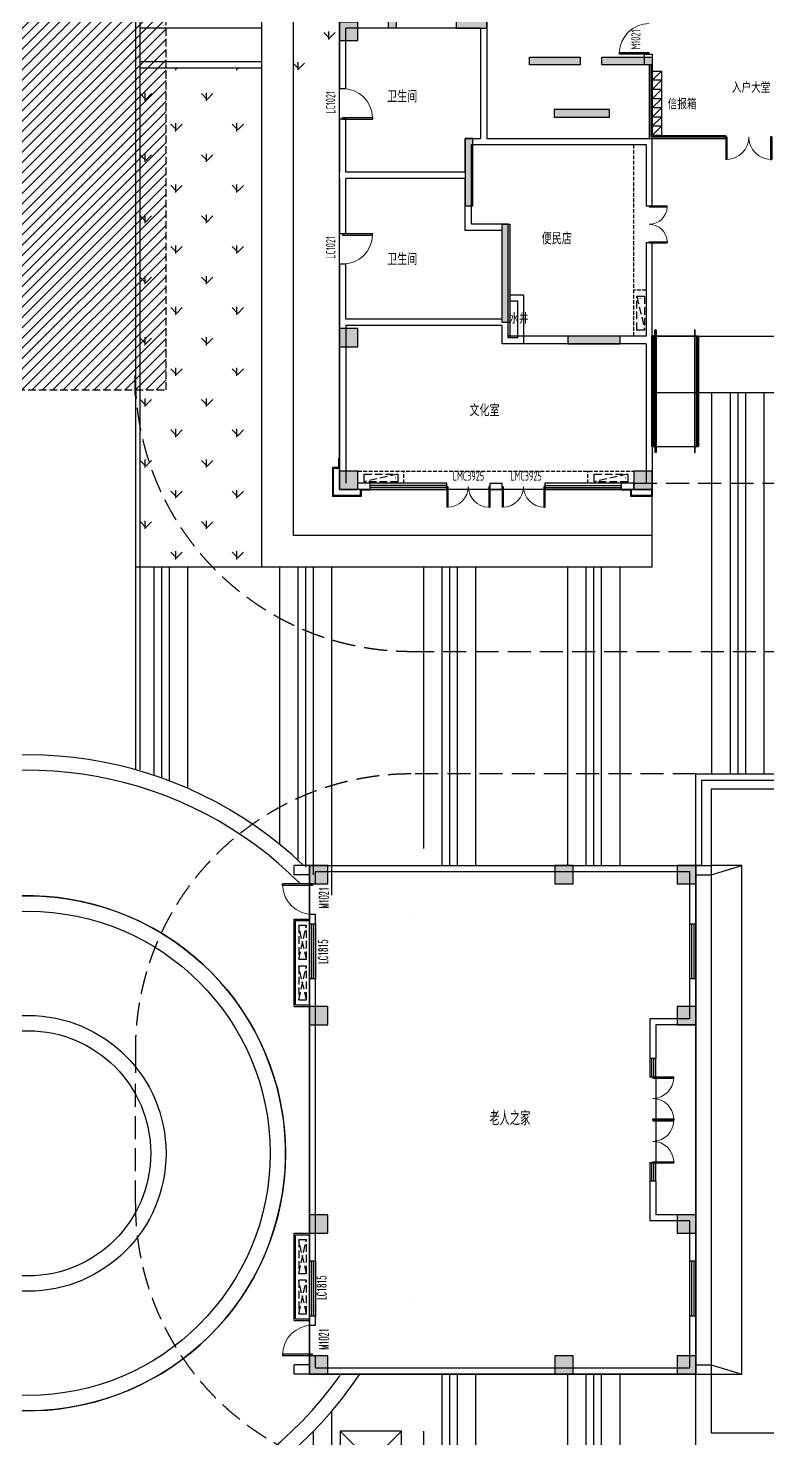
# Model space of a CAD drawing. Header units: millimetres. Extents: x 36720183 to 38160956, y 58934012 to 60388477.
# Drawn here: x 37605093 to 37629217, y 59393007 to 59439043 of the extents above; entities that cross this region are included whole.
import ezdxf

# ---------------------------------------------------------------- set-up
doc = ezdxf.new("R2010")
doc.units = ezdxf.units.MM
doc.header["$LTSCALE"] = 1000
doc.header["$MEASUREMENT"] = 0
doc.linetypes.add('DASH', pattern=[0.35, 0.25, -0.1])
doc.linetypes.add('X-A7-L1-PLAN$0$DOTE', pattern=[2.42, 2, -0.2, 0.02, -0.2])
for name, color, linetype in [('@ 绿化', 8, 'Continuous'), ('@YL', 2, 'Continuous'), ('@围墙', 5, 'Continuous'), ('@填充', 8, 'Continuous'), ('@扑救面填充', 8, 'Continuous'), ('@铺装', 2, 'Continuous'), ('C_Wall', 6, 'Continuous'), ('COLUMN', 9, 'Continuous'), ('CURTWALL', 4, 'Continuous'), ('DIM_LEAD', 3, 'Continuous'), ('DL_道路红线_支路网_', 1, 'Continuous'), ('GD-P', 8, 'Continuous'), ('PUB_HATCH', 8, 'Continuous'), ('PUB_TEXT', 7, 'Continuous'), ('STAIR', 2, 'Continuous'), ('TEXT', 1, 'Continuous'), ('WALL', 4, 'Continuous'), ('WINDOW', 2, 'Continuous'), ('WINDOW_TEXT', 3, 'Continuous'), ('X-A7-L1-PLAN$0$240_STAIR_R', 1, 'Continuous'), ('X-A7-L1-PLAN$0$dote', 1, 'X-A7-L1-PLAN$0$DOTE'), ('扑救面', 2, 'Continuous'), ('沉板', 2, 'Continuous'), ('空调', 115, 'Continuous'), ('空调机位', 7, 'Continuous'), ('道路（新）', 4, 'Continuous'), ('铺地', 5, 'Continuous'), ('首层轮廓', 6, 'Continuous')]:
    doc.layers.add(name, color=color, linetype=linetype)
doc.layers.add('X-A7-L1-PLAN$0$230_Floors', color=1, linetype='Continuous', lineweight=50)
doc.styles.add('_TCH_WINDOW', font='SIMPLEX.shx', dxfattribs={"width": 0.7, "height": 3.5, "bigfont": 'GBCBIG.shx'})
doc.styles.get("Standard").update_dxf_attribs({"font": 'gbenor.shx', "bigfont": 'gbcbig.shx'})
pattern_1 = [(90, (0, 0), (-997.795475, 997.795475), [264.58066, -1731.01015]), (45, (0, 0), (-997.796155, 997.796155), [264.58066, -1146.51615]), (135, (0, 0), (-997.796155, -997.796155), [264.58066, -1146.51615])]

# ---------------------------------------------------------------- blocks, each defined once
blk = doc.blocks.new('ba')
at = {"color": 8}
blk.add_lwpolyline([(-1948, -52), (52, -52), (52, 1948), (-1948, 1948)], close=True, dxfattribs=at)
for points in [[(52, -52), (-1948, 1948)], [(-1948, -52), (52, 1948)]]:
    blk.add_lwpolyline(points, dxfattribs=at)
blk = doc.blocks.new('$DorLib2D$00000001')
for p, q in [((0.45, 0.975), (0.5, 0.975)), ((0.45, 0), (0.45, 0.975)), ((0.5, 0), (0.5, 0.975)), ((0.5, 0), (0.45, 0))]:
    blk.add_line(p, q)
at = {"lineweight": 13}
blk.add_arc((0.475, 0), 0.975, 91.4693, 180, dxfattribs=at)
blk = doc.blocks.new('$DorLib2D$00000002')
for p, q in [((-0.5, 0), (-0.5, 0.4875)), ((-0.475, 0.4875), (-0.5, 0.4875)), ((-0.475, 0), (-0.475, 0.4875)), ((0.475, 0), (0.475, 0.4875)), ((0.475, 0.4875), (0.5, 0.4875)), ((0.5, 0), (0.5, 0.4875)), ((-0.5, 0), (-0.475, 0)), ((0.5, 0), (0.475, 0))]:
    blk.add_line(p, q)
at = {"lineweight": 13}
for centre, start, end in [((-0.4875, 0), 0, 88.53072), ((0.4875, 0), 91.46928, 180)]:
    blk.add_arc(centre, 0.4875, start, end, dxfattribs=at)
blk = doc.blocks.new('_FZH')
blk.add_lwpolyline([(-0.5, -0.5), (0.5, -0.5), (0.5, 0.5), (-0.5, 0.5)], close=True)
at = {"layer": 'PUB_HATCH'}
blk.add_solid([(-0.5, -0.5), (0.5, -0.5), (-0.5, 0.5), (0.5, 0.5)], dxfattribs=at)
blk = doc.blocks.new('D11sc-0114')
at = {"layer": 'C_Wall'}
h = blk.add_hatch(color=252, dxfattribs=at)
h.dxf.hatch_style = 1
h.paths.add_polyline_path([(5576452, -2241428), (5576452, -2241228), (5576202, -2241228), (5576202, -2242878), (5576452, -2242878)])
h.paths.add_polyline_path([(5576452, -2244178), (5576202, -2244178), (5576202, -2245828), (5576452, -2245828), (5576452, -2245628)])
h.paths.add_polyline_path([(5578052, -2245628), (5577802, -2245628), (5577802, -2249128), (5578052, -2249128)])
h.paths.add_polyline_path([(5580552, -2252928), (5580552, -2252728), (5580302, -2252728), (5580302, -2254928), (5580552, -2254928)])
h.paths.add_polyline_path([(5581752, -2255528), (5581502, -2255528), (5581502, -2258728), (5581752, -2258728)])
h.paths.add_polyline_path([(5585352, -2259178), (5583652, -2259178), (5583652, -2259428), (5583802, -2259428), (5583802, -2259428), (5585352, -2259428)])
h.paths.add_polyline_path([(5593152, -2259178), (5591451, -2259178), (5591451, -2259428), (5591601, -2259428), (5591601, -2259428), (5593152, -2259428)])
h.paths.add_polyline_path([(5595302, -2255528), (5595052, -2255528), (5595052, -2258728), (5595302, -2258728), (5595302, -2258628)])
h.paths.add_polyline_path([(5596502, -2252728), (5596252, -2252728), (5596252, -2252928), (5596252, -2254928), (5596502, -2254928)])
h.paths.add_polyline_path([(5593602, -2251778), (5591802, -2251778), (5591802, -2252028), (5593602, -2252028)])
h.paths.add_polyline_path([(5585002, -2251778), (5583202, -2251778), (5583202, -2252028), (5585002, -2252028)])
h.paths.add_polyline_path([(5586402, -2250078), (5586202, -2250078), (5584752, -2250078), (5584752, -2250328), (5586402, -2250328)])
h.paths.add_polyline_path([(5584052, -2250078), (5583852, -2250078), (5582402, -2250078), (5582402, -2250328), (5584052, -2250328)])
h.paths.add_polyline_path([(5581002, -2248228), (5580752, -2248228), (5580752, -2248878), (5580002, -2248878), (5580002, -2249128), (5581002, -2249128)])
h.paths.add_polyline_path([(5586654, -2248478), (5586402, -2248478), (5586402, -2247378), (5586152, -2247378), (5586152, -2248728), (5586654, -2248728)])
h.paths.add_polyline_path([(5586402, -2242128), (5588402, -2242128), (5588402, -2242878), (5588602, -2242878), (5588602, -2241928), (5586402, -2241928), (5586402, -2241228), (5586152, -2241228), (5586152, -2244928), (5586402, -2244928)])
h.paths.add_polyline_path([(5580502, -2241228), (5579102, -2241228), (5578902, -2241228), (5578902, -2241478), (5580502, -2241478)])
h.paths.add_polyline_path([(5590602, -2242128), (5591052, -2242128), (5591052, -2241928), (5590402, -2241928), (5590402, -2243578), (5590602, -2243578)])
h.paths.add_polyline_path([(5593252, -2247178), (5593002, -2247178), (5593002, -2248478), (5592747, -2248478), (5592747, -2248728), (5593252, -2248728)])
h.paths.add_polyline_path([(5594652, -2250078), (5594452, -2250078), (5593002, -2250078), (5593002, -2250328), (5594652, -2250328)])
h.paths.add_polyline_path([(5597702, -2250078), (5597502, -2250078), (5596052, -2250078), (5596052, -2250328), (5597702, -2250328)])
h.paths.add_polyline_path([(5597882, -2248128), (5597702, -2248128), (5597702, -2247528), (5597452, -2247528), (5597452, -2248728), (5597702, -2248728), (5597702, -2248378), (5597882, -2248378)])
h.paths.add_polyline_path([(5603002, -2245378), (5602752, -2245378), (5602752, -2248128), (5602752, -2248328), (5603002, -2248328)])
h.paths.add_polyline_path([(5604702, -2246528), (5604452, -2246528), (5604452, -2248128), (5604452, -2248328), (5604702, -2248328)])
h.paths.add_polyline_path([(5604702, -2240878), (5604452, -2240878), (5604452, -2241078), (5604452, -2242528), (5604702, -2242528)])
h.paths.add_polyline_path([(5600952, -2240878), (5600702, -2240878), (5600702, -2242578), (5600952, -2242578)])
h.paths.add_polyline_path([(5597702, -2240378), (5597452, -2240378), (5597452, -2240828), (5596402, -2240828), (5596402, -2241078), (5597702, -2241078)])
h.paths.add_polyline_path([(5593002, -2241428), (5593252, -2241428), (5593252, -2241078), (5593702, -2241078), (5593702, -2240828), (5593002, -2240828)])
h.paths.add_polyline_path([(5593252, -2241928), (5592552, -2241928), (5592552, -2242128), (5593002, -2242128), (5593002, -2243378), (5593252, -2243378)])
for points in [[(5596402, -2241078), (5596402, -2240828), (5597452, -2240828), (5597452, -2240378), (5597702, -2240378), (5597702, -2241078)], [(5593702, -2240828), (5593002, -2240828), (5593002, -2241928), (5592552, -2241928), (5592552, -2242128), (5593002, -2242128), (5593002, -2243378), (5593252, -2243378), (5593252, -2241078), (5593702, -2241078)], [(5600952, -2240878), (5600702, -2240878), (5600702, -2242578), (5600952, -2242578)], [(5604452, -2241078), (5604452, -2240878), (5604702, -2240878), (5604702, -2242528), (5604452, -2242528), (5604452, -2241078)], [(5576452, -2241228), (5576452, -2241428), (5576452, -2241428), (5576452, -2242878), (5576202, -2242878), (5576202, -2241228)], [(5580502, -2241478), (5580502, -2241228), (5579102, -2241228), (5579102, -2241228), (5578902, -2241228), (5578902, -2241478)], [(5591052, -2242128), (5591052, -2241928), (5590402, -2241928), (5590402, -2243578), (5590602, -2243578), (5590602, -2242128)], [(5576452, -2245828), (5576202, -2245828), (5576202, -2244178), (5576452, -2244178), (5576452, -2245628), (5576452, -2245628)], [(5577802, -2245628), (5578052, -2245628), (5578052, -2249128), (5577802, -2249128)], [(5602752, -2248328), (5602752, -2248128), (5602752, -2248128), (5602752, -2245378), (5603002, -2245378), (5603002, -2248328)], [(5604452, -2248328), (5604452, -2248128), (5604452, -2248128), (5604452, -2246528), (5604702, -2246528), (5604702, -2248328)], [(5586402, -2247378), (5586152, -2247378), (5586152, -2248728), (5586654, -2248728), (5586654, -2248478), (5586402, -2248478)], [(5593002, -2247178), (5593002, -2248478), (5592747, -2248478), (5592747, -2248728), (5593252, -2248728), (5593252, -2247178)], [(5597702, -2248728), (5597452, -2248728), (5597452, -2247528), (5597702, -2247528), (5597702, -2248128), (5597882, -2248128), (5597882, -2248378), (5597702, -2248378)], [(5580752, -2248228), (5580752, -2248878), (5580002, -2248878), (5580002, -2249128), (5581002, -2249128), (5581002, -2248228)], [(5583852, -2250078), (5584052, -2250078), (5584052, -2250328), (5582402, -2250328), (5582402, -2250078), (5583852, -2250078)], [(5586202, -2250078), (5586402, -2250078), (5586402, -2250328), (5584752, -2250328), (5584752, -2250078), (5586202, -2250078)], [(5594452, -2250078), (5594652, -2250078), (5594652, -2250328), (5593002, -2250328), (5593002, -2250078), (5594452, -2250078)], [(5597502, -2250078), (5597702, -2250078), (5597702, -2250328), (5596052, -2250328), (5596052, -2250078), (5597502, -2250078)], [(5585002, -2251778), (5583202, -2251778), (5583202, -2252028), (5585002, -2252028)], [(5591802, -2251778), (5593602, -2251778), (5593602, -2252028), (5591802, -2252028)], [(5580302, -2254928), (5580552, -2254928), (5580552, -2252928), (5580552, -2252928), (5580552, -2252728), (5580302, -2252728)], [(5596502, -2254928), (5596252, -2254928), (5596252, -2252928), (5596252, -2252928), (5596252, -2252728), (5596502, -2252728)], [(5581502, -2255528), (5581752, -2255528), (5581752, -2258728), (5581502, -2258728)], [(5595302, -2255528), (5595052, -2255528), (5595052, -2258728), (5595052, -2258728), (5595302, -2258728), (5595302, -2258628), (5595302, -2258628)], [(5585352, -2259428), (5585352, -2259178), (5583652, -2259178), (5583652, -2259428), (5583802, -2259428), (5583802, -2259428)], [(5593152, -2259428), (5593152, -2259178), (5591451, -2259178), (5591451, -2259428), (5591601, -2259428), (5591601, -2259428)]]:
    blk.add_lwpolyline(points, close=True, dxfattribs=at)
at = {"layer": 'C_Wall', "const_width": 0.02}
blk.add_lwpolyline([(5588402, -2242878), (5588602, -2242878), (5588602, -2241928), (5586402, -2241928), (5586402, -2241228), (5586152, -2241228), (5586152, -2244928), (5586402, -2244928), (5586402, -2242128), (5588402, -2242128)], close=True, dxfattribs=at)
blk = doc.blocks.new('ktjw')
at = {"layer": '空调机位', "linetype": 'DASH'}
blk.add_lwpolyline([(37896228, 59430172), (37896228, 59429922), (37895128, 59429922), (37895128, 59430172)], close=True, dxfattribs=at)
blk.add_lwpolyline([(37896228, 59430172), (37895128, 59429922)], dxfattribs=at)
at = {"layer": 'PUB_TEXT', "color": 0}
blk.add_text('1', height=105, dxfattribs=at).set_placement((37896134, 59429987))
blk = doc.blocks.new('D11D12scpm')
at = {"color": 6}
for p, q in [((667707, -184569), (667407, -184869)), ((667707, -184869), (667407, -185169)), ((667707, -184869), (667407, -184869)), ((667707, -185169), (667407, -185469)), ((667707, -185169), (667407, -185169)), ((667707, -185469), (667407, -185769)), ((667707, -185469), (667407, -185469)), ((667707, -185769), (667407, -186069)), ((667707, -185769), (667407, -185769)), ((667707, -186069), (667407, -186369)), ((667707, -186069), (667407, -186069)), ((667707, -186369), (667407, -186669)), ((667707, -186369), (667407, -186369))]:
    blk.add_line(p, q, dxfattribs=at)
blk.add_lwpolyline([(667407, -184569), (667707, -184569), (667707, -186669), (667407, -186669), (667407, -184569)], dxfattribs=at)
at = {"layer": '@YL', "color": 6, "linetype": 'DASH', "ltscale": 3}
blk.add_line((666807, -198022), (673107, -198022), dxfattribs=at)
at = {"layer": '@铺装', "color": 6, "ltscale": 0.2}
for p, q in [((662107, -198222), (660707, -198222)), ((663907, -198222), (662507, -198222))]:
    blk.add_line(p, q, dxfattribs=at)
for points in [[(658208, -198222), (658208, -198247), (657908, -198247), (657908, -198447), (656982, -198447), (656982, -197497), (657182, -197497), (657182, -197197), (657207, -197197)], [(657883, -198222), (657883, -198422), (657007, -198422), (657007, -197522), (657207, -197522)], [(667407, -198222), (667407, -198447), (667407, -198447), (667407, -198447), (667057, -198447), (667057, -198447), (666707, -198447), (666707, -198247), (666407, -198247), (666407, -198222)], [(667259, -198222), (667382, -198222), (667382, -198422), (667382, -198422), (667382, -198422), (667082, -198422), (667082, -198422), (666732, -198422), (666732, -198222), (667259, -198222)]]:
    blk.add_lwpolyline(points, dxfattribs=at)
at = {"layer": 'CURTWALL', "color": 6}
for p, q in [((660707, -198022), (658207, -198022)), ((660707, -198088), (658207, -198088)), ((660707, -198155), (658207, -198155)), ((658207, -198222), (660707, -198222)), ((660707, -198222), (660707, -198022)), ((662107, -198022), (662107, -198222)), ((662507, -198222), (662507, -198022)), ((666407, -198022), (663907, -198022)), ((663907, -198022), (663907, -198222)), ((663907, -198088), (666407, -198088)), ((663907, -198155), (666407, -198155)), ((663907, -198222), (666407, -198222))]:
    blk.add_line(p, q, dxfattribs=at)
at = {"layer": 'WALL', "color": 6}
for p, q in [((657207, -182969), (657207, -185135)), ((657407, -185135), (657407, -183169)), ((661807, -183169), (657407, -183169)), ((661807, -183169), (661807, -186769)), ((662007, -182969), (662007, -186769)), ((667157, -184369), (667157, -184019)), ((667157, -184019), (667407, -184019)), ((667407, -184019), (667407, -184369)), ((667407, -184369), (667157, -184369)), ((657207, -185135), (657407, -185135)), ((657407, -186135), (657207, -186135)), ((657207, -186135), (657207, -187869)), ((657407, -187869), (657407, -186135)), ((661307, -186769), (661807, -186769)), ((661307, -186769), (661307, -186969)), ((661307, -187869), (661307, -186769)), ((662007, -186769), (667407, -186769)), ((667407, -188969), (667407, -186769)), ((661507, -186969), (661907, -186969)), ((661507, -189569), (661507, -186969)), ((661907, -186969), (667207, -186969)), ((667207, -186969), (667207, -188969)), ((657207, -187869), (657207, -187869)), ((657207, -188069), (657207, -187869)), ((657207, -188069), (657207, -189869)), ((657207, -188069), (657207, -188069)), ((661307, -187869), (657407, -187869)), ((661307, -188069), (657407, -188069)), ((657407, -189869), (657407, -188069)), ((661307, -189769), (661307, -188069)), ((661507, -187869), (661507, -187869)), ((661507, -188069), (661507, -188069)), ((667207, -188969), (667407, -188969)), ((662707, -189569), (661507, -189569)), ((662707, -192769), (662707, -189569)), ((657207, -189869), (657407, -189869)), ((662507, -189769), (661307, -189769)), ((662507, -192669), (662507, -189769)), ((667407, -190169), (667207, -190169)), ((667207, -190169), (667207, -193219)), ((667407, -193369), (667407, -190169)), ((657407, -190869), (657207, -190869)), ((657207, -190869), (657207, -192769)), ((657407, -192669), (657407, -190869)), ((657207, -192769), (657207, -198222)), ((662507, -192669), (657407, -192669)), ((657407, -192869), (657407, -198022)), ((662507, -192869), (657407, -192869)), ((662507, -193469), (662507, -192869)), ((662707, -193269), (662707, -192769)), ((662758, -192769), (662758, -193269)), ((667207, -193219), (662707, -193219)), ((667207, -193469), (662507, -193469)), ((667207, -193469), (667207, -198022)), ((667407, -193369), (667407, -198222)), ((658207, -198022), (657807, -198022)), ((657807, -198222), (657807, -198022)), ((658207, -198222), (657807, -198222)), ((658207, -198222), (658207, -198022)), ((662107, -198022), (662507, -198022)), ((662107, -198222), (662507, -198222)), ((666807, -198022), (666407, -198022)), ((666407, -198222), (666407, -198022)), ((666807, -198222), (666407, -198222)), ((666807, -198222), (666807, -198022))]:
    blk.add_line(p, q, dxfattribs=at)
for points in [[(662758, -191869), (663208, -191869), (663208, -193469), (662758, -193469)], [(662758, -192069), (663008, -192069), (663008, -193269), (662707, -193269)]]:
    blk.add_lwpolyline(points, dxfattribs=at)
at = {"layer": 'WINDOW', "color": 6}
for p, q in [((669807, -186769), (669807, -186669)), ((670559, -186769), (670555, -186769))]:
    blk.add_line(p, q, dxfattribs=at)
for points in [[(667307, -184369), (667307, -186769), (669807, -186769)], [(667357, -184369), (667357, -186719), (669807, -186719)], [(667407, -184369), (667407, -186669), (669807, -186669)], [(670555, -186769), (670559, -186769)]]:
    blk.add_lwpolyline(points, dxfattribs=at)
at = {"layer": 'X-A7-L1-PLAN$0$230_Floors', "color": 6}
for p, q in [((667507, -193219), (667407, -193219)), ((667407, -196819), (667407, -193219)), ((667437, -196819), (667437, -193219)), ((667532, -193019), (667507, -193019)), ((667507, -196819), (667507, -193019)), ((668807, -193019), (668782, -193019)), ((668877, -196819), (668877, -193219)), ((668907, -196819), (668907, -193219))]:
    blk.add_line(p, q, dxfattribs=at)
at = {"layer": 'X-A7-L1-PLAN$0$240_STAIR_R', "color": 6}
for points in [[(667407, -196819), (667507, -196819)], [(667532, -196819), (668783, -196819)], [(668808, -196819), (668907, -196819)]]:
    blk.add_lwpolyline(points, dxfattribs=at)
at = {"layer": 'X-A7-L1-PLAN$0$dote', "color": 6, "linetype": 'ByBlock'}
blk.add_line((668782, -193219), (667532, -193219), dxfattribs=at)
for points in [[(667532, -193019), (667532, -197019), (667507, -197019), (667507, -193019)], [(667707, -193219), (667807, -193219)], [(668782, -193019), (668783, -197019), (668808, -197019), (668807, -193019)], [(668907, -193219), (668807, -193219)]]:
    blk.add_lwpolyline(points, dxfattribs=at)
at = {"layer": '空调', "color": 6, "linetype": 'DASH', "ltscale": 0.5}
for p, q in [((666807, -193219), (666807, -186969)), ((667207, -191719), (666807, -191719)), ((657807, -197622), (666807, -197622)), ((659307, -198022), (659307, -197622)), ((665307, -198022), (665307, -197622))]:
    blk.add_line(p, q, dxfattribs=at)
at = {"layer": '首层轮廓', "color": 6}
for p, q in [((667407, -193219), (672457, -193219)), ((671907, -195069), (667407, -195069))]:
    blk.add_line(p, q, dxfattribs=at)
at = {"layer": 'COLUMN', "color": 6, "xscale": 599.9999999767169, "yscale": 599.9999999767169, "zscale": 599.9999999767169}
for p in [(657507, -183269), (657507, -193269), (657507, -197922), (667107, -197922)]:
    blk.add_blockref('_FZH', p, dxfattribs=at)
at = {"layer": 'WINDOW', "color": 6}
for name, p, xscale, yscale, zscale, rotation in [('$DorLib2D$00000001', (667307, -183519), -1000, 1000, 1000, 90), ('$DorLib2D$00000001', (657307, -185635), 1000, 1000, 1000, 270.0000000482643), ('$DorLib2D$00000002', (670557, -186719), -1500, 1500, -1500, 180), ('$DorLib2D$00000002', (667307, -189569), -1200, 1200, -1200, 270), ('$DorLib2D$00000001', (657307, -190369), -1000, 1000, -1000, 270.0000000482916), ('$DorLib2D$00000002', (661407, -198122), 1400, 1400, 1400, 180), ('$DorLib2D$00000002', (663207, -198122), -1400, 1400, 1400, 180)]:
    blk.add_blockref(name, p, dxfattribs=dict(at, xscale=xscale, yscale=yscale, zscale=zscale, rotation=rotation))
at = {"layer": '沉板', "color": 6}
blk.add_blockref('D11sc-0114', (-4918995, 2065959), dxfattribs=at)
at = {"layer": '空调', "color": 6, "rotation": 90}
blk.add_blockref('ktjw', (60097079, -38088147), dxfattribs=at)
at = {"layer": '空调', "color": 6}
for p in [(-37237121, -59627894), (-37229621, -59627894)]:
    blk.add_blockref('ktjw', p, dxfattribs=at)
at = {"layer": 'DIM_LEAD', "color": 6}
for s, p in [('卫生间', (658759, -185590)), ('便民店', (663799, -190227)), ('卫生间', (658759, -190900)), ('文化室', (661442, -195834))]:
    blk.add_text(s, height=385.8, dxfattribs=at).set_placement(p)
at = {"layer": 'TEXT', "color": 6}
for s, p in [('入户大堂', (670002, -185279)), ('信报箱', (667910, -185818)), ('水井', (662744, -192813))]:
    blk.add_text(s, height=350, dxfattribs=at).set_placement(p)
at = {"layer": 'WINDOW_TEXT', "color": 6, "width": 0.7}
for s, p in [('M1021', (667019, -183864)), ('LC1021', (657065, -185960)), ('LC1021', (657065, -190694))]:
    blk.add_text(s, height=300, rotation=90, dxfattribs=at).set_placement(p)
for p in [(660899, -197932), (662778, -197932)]:
    blk.add_text('LMC3925', height=300, dxfattribs=at).set_placement(p)
blk = doc.blocks.new('SHHR')
at = {"layer": '空调机位', "color": 6}
for p, q in [((37445417, 59341621), (37444917, 59341621)), ((37445367, 59341571), (37444917, 59341571)), ((37445367, 59338821), (37445367, 59341571)), ((37445417, 59338771), (37445417, 59341621)), ((37445367, 59338821), (37444917, 59338821)), ((37445417, 59338771), (37444917, 59338771))]:
    blk.add_line(p, q, dxfattribs=at)
at = {"layer": '空调机位', "linetype": 'DASH'}
for points in [[(37445266, 59340309), (37445016, 59340309), (37445016, 59341409), (37445266, 59341409)], [(37445266, 59338990), (37445016, 59338990), (37445016, 59340090), (37445266, 59340090)]]:
    blk.add_lwpolyline(points, close=True, dxfattribs=at)
for points in [[(37445266, 59340309), (37445016, 59341409)], [(37445016, 59340309), (37445266, 59341409)], [(37445266, 59338990), (37445016, 59340090)], [(37445016, 59338990), (37445266, 59340090)]]:
    blk.add_lwpolyline(points, dxfattribs=at)
blk = doc.blocks.new('DP1scpm')
at = {"layer": 'CURTWALL', "color": 6}
for p, q in [((599345, -389783), (599345, -390383)), ((599411, -390383), (599411, -389783)), ((599478, -390383), (599478, -389783)), ((599545, -390383), (599545, -389783)), ((599345, -390383), (599545, -390383)), ((599545, -393183), (599345, -393183)), ((599345, -393183), (599345, -393783)), ((599411, -393783), (599411, -393183)), ((599478, -393783), (599478, -393183)), ((599545, -393783), (599545, -393183))]:
    blk.add_line(p, q, dxfattribs=at)
at = {"layer": 'GD-P', "color": 6}
blk.add_line((588521, -400194), (588521, -400195), dxfattribs=at)
at = {"layer": 'STAIR', "color": 6}
for p, q in [((601345, -383780), (602345, -383480)), ((588245, -384080), (588244, -385080)), ((600845, -388680), (600845, -394889)), ((599545, -390383), (599545, -393183)), ((588244, -398480), (588245, -399480)), ((601345, -399780), (602345, -400080))]:
    blk.add_line(p, q, dxfattribs=at)
blk.add_lwpolyline([(601345, -400080), (602345, -400080), (602345, -383480), (601345, -383480)], dxfattribs=at)
at = {"layer": 'WALL', "color": 6}
for p, q in [((588245, -383480), (587745, -383480)), ((587745, -383780), (587745, -383480)), ((588245, -383780), (587745, -383780)), ((588245, -383480), (600845, -383480)), ((588245, -383780), (588245, -384080)), ((588445, -383680), (600645, -383680)), ((588445, -384080), (588445, -383680)), ((600645, -383680), (600645, -385380)), ((600845, -383480), (601345, -383480)), ((600845, -385380), (600845, -383780)), ((600845, -383780), (601345, -383780)), ((601345, -383480), (601345, -383780)), ((588245, -384080), (588445, -384080)), ((588245, -385080), (588245, -385380)), ((588445, -385080), (588245, -385080)), ((588445, -385380), (588445, -385080)), ((588245, -385380), (588445, -385380)), ((600645, -385380), (600845, -385380)), ((588245, -387180), (588244, -396385)), ((588445, -387180), (588245, -387180)), ((588444, -396385), (588445, -387180)), ((600845, -387180), (600645, -387180)), ((600645, -387180), (600645, -388480)), ((600845, -388680), (600845, -387180)), ((599345, -388480), (599345, -388680)), ((599545, -388480), (599345, -388480)), ((600645, -388480), (599545, -388480)), ((599545, -388480), (599545, -388480)), ((599345, -388680), (599345, -389783)), ((600845, -388680), (599545, -388680)), ((599545, -388680), (599545, -389783)), ((599545, -389783), (599345, -389783)), ((599345, -393783), (599345, -395080)), ((599545, -393783), (599345, -393783)), ((599545, -393783), (599545, -394880)), ((600845, -394880), (599545, -394880)), ((600845, -396385), (600845, -394880)), ((600645, -395080), (599345, -395080)), ((600645, -395080), (600645, -396385)), ((588244, -396385), (588444, -396385)), ((600645, -396385), (600845, -396385)), ((588244, -398185), (588244, -398480)), ((588444, -398185), (588244, -398185)), ((588444, -398480), (588444, -398185)), ((600845, -398185), (600645, -398185)), ((600645, -398185), (600645, -399880)), ((600845, -399780), (600845, -398185)), ((588244, -398480), (588444, -398480)), ((588444, -399480), (588244, -399480)), ((588244, -399480), (588244, -399780)), ((588444, -399880), (588444, -399480)), ((588244, -399780), (587744, -399780)), ((587744, -400080), (587744, -399780)), ((588444, -399880), (600645, -399880)), ((600845, -399780), (601345, -399780)), ((601345, -399780), (601345, -400080)), ((588244, -400080), (587744, -400080)), ((588244, -400080), (600845, -400080)), ((600845, -400080), (601345, -400080))]:
    blk.add_line(p, q, dxfattribs=at)
at = {"layer": 'WINDOW', "color": 6}
for p, q in [((588245, -385380), (588245, -387180)), ((588311, -385380), (588311, -387180)), ((588378, -385380), (588378, -387180)), ((588445, -385380), (588445, -387180)), ((600645, -385380), (600645, -387180)), ((600711, -385380), (600711, -387180)), ((600778, -385380), (600778, -387180)), ((600845, -385380), (600845, -387180)), ((588244, -396385), (588244, -398185)), ((588311, -396385), (588311, -398185)), ((588378, -396385), (588378, -398185)), ((588444, -396385), (588444, -398185)), ((600645, -396385), (600645, -398185)), ((600711, -396385), (600711, -398185)), ((600778, -396385), (600778, -398185)), ((600845, -396385), (600845, -398185))]:
    blk.add_line(p, q, dxfattribs=at)
at = {"layer": '@YL', "color": 6, "xscale": -1, "rotation": 7.489209252753428e-09}
for p in [(38033161, -59726851), (38033161, -59737101)]:
    blk.add_blockref('SHHR', p, dxfattribs=at)
at = {"layer": 'COLUMN', "color": 6, "xscale": 600, "yscale": 600, "zscale": 600, "rotation": 270}
for p in [(588545, -383780), (596545, -383780), (600545, -383780), (588544, -388380), (600545, -388380), (588544, -395180), (600545, -395180), (588545, -399780), (596545, -399780), (600545, -399780)]:
    blk.add_blockref('_FZH', p, dxfattribs=at)
at = {"layer": 'WINDOW', "color": 6}
ref = blk.add_blockref('$DorLib2D$00000001', (588345, -384580), dxfattribs=dict(at, xscale=1000.000000000001, yscale=1000.000000000001, zscale=-1000, rotation=89.99922486615854))
ref.add_attrib('A', 'M1021', (588864, -384878), dxfattribs={"layer": 'WINDOW_TEXT', "color": 0, "ltscale": 0.2, "height": 297.5, "rotation": 89.9992, "style": '_TCH_WINDOW', "width": 0.494118})
at = {"layer": 'WINDOW', "color": 6, "xscale": 1400, "yscale": 1400, "zscale": -1400, "rotation": 270}
for p in [(599445, -391083), (599445, -392483)]:
    blk.add_blockref('$DorLib2D$00000002', p, dxfattribs=at)
at = {"layer": 'WINDOW', "color": 6}
ref = blk.add_blockref('$DorLib2D$00000001', (588344, -398980), dxfattribs=dict(at, xscale=-1000.000000000001, yscale=1000, zscale=1000, rotation=89.99922486615854))
ref.add_attrib('A', 'M1021', (588864, -399278), dxfattribs={"layer": 'WINDOW_TEXT', "color": 0, "ltscale": 0.2, "height": 297.5, "rotation": 89.9992, "style": '_TCH_WINDOW', "width": 0.494118})
at = {"layer": 'PUB_TEXT', "color": 6}
blk.add_text('老人之家', height=463, dxfattribs=at).set_placement((594115, -391963))
at = {"layer": 'WINDOW_TEXT', "color": 6, "style": '_TCH_WINDOW', "width": 0.494118}
for p in [(588842, -386683), (588793, -397649)]:
    blk.add_text('LC1815', height=297.5, rotation=89.9992, dxfattribs=at).set_placement(p)

msp = doc.modelspace()

# ---------------------------------------------------------------- hatches: boundary and pattern name
at = {"layer": '@ 绿化', "linetype": 'Continuous'}
h = msp.add_hatch(dxfattribs=at)
h.set_pattern_fill('GRASS', color=256, scale=500, style=0)
h.set_pattern_definition(pattern_1)
edge = h.paths.add_edge_path()
edge.add_line((37615249, 59437060), (37613581, 59437060))
edge.add_line((37613581, 59437060), (37613581, 59447060))
edge.add_line((37613581, 59447060), (37608713, 59447060))
edge.add_arc((37617587, 59445560), 9000, 91.3535, 170.4039, ccw=False)
edge.add_line((37617375, 59454557), (37621649, 59454560))
edge.add_line((37621649, 59454560), (37621649, 59446943))
edge.add_line((37621649, 59446943), (37615249, 59446943))
edge.add_line((37615249, 59446943), (37615249, 59437060))
edge.add_line((37615249, 59437060), (37613581, 59437060))
h = msp.add_hatch(dxfattribs=at)
h.set_pattern_fill('GRASS', color=256, scale=500, style=0)
h.set_pattern_definition(pattern_1)
h.paths.add_polyline_path([(37608581, 59437743), (37612709, 59437743), (37612712, 59421451), (37608584, 59421451)])
at = {"layer": '@扑救面填充'}
h = msp.add_hatch(dxfattribs=at)
h.set_pattern_fill('ANSI31', color=256, scale=150)
h.set_pattern_definition([(45, (0, 0), (-168.3798023, 168.3798023), [])])
h.paths.add_polyline_path([(37601587, 59427243), (37609587, 59427243), (37609587, 59450560), (37661815, 59450560), (37661815, 59458560), (37601587, 59458560)])

# ---------------------------------------------------------------- linework, layer by layer
at = {"layer": '@YL'}
for points in [[(37625449, 59421451), (37612709, 59421451), (37612709, 59439243)], [(37625449, 59422491), (37613749, 59422491), (37613749, 59439243)], [(37625449, 59423991), (37615249, 59423991), (37615249, 59439243)], [(37612709, 59437743), (37608737, 59437743)], [(37615249, 59431426), (37615249, 59437060)], [(37625449, 59421451), (37625449, 59423991)], [(37612709, 59421451), (37608587, 59421451)], [(37668759, 59392706), (37626867, 59392706), (37626867, 59414706), (37668759, 59414706)], [(37626867, 59414706), (37668759, 59414706)], [(37668408, 59414206), (37627367, 59414206), (37627367, 59393206), (37668408, 59393206)]]:
    msp.add_lwpolyline(points, dxfattribs=at)
at = {"layer": '@YL', "color": 8}
for points in [[(37612709, 59439043), (37608737, 59439043)], [(37612709, 59437943), (37608737, 59437943)]]:
    msp.add_lwpolyline(points, dxfattribs=at)
at = {"layer": '@YL'}
msp.add_lwpolyline([(37614267, 59411718), (37626867, 59411718), (37626867, 59395118), (37614267, 59395118)], close=True, dxfattribs=at)
msp.add_circle((37605087, 59402324), 8400, dxfattribs=at)
at = {"layer": '@YL', "color": 8}
msp.add_circle((37605087, 59402324), 7900, dxfattribs=at)
at = {"layer": '@YL'}
for radius, start, end in [(13000, 46.271, 326.3371), (8400, 170.4426, 159.2821)]:
    msp.add_arc((37605087, 59402324), radius, start, end, dxfattribs=at)
at = {"layer": '@YL', "color": 8}
msp.add_arc((37605087, 59402324), 12500, 44.7103, 324.5612, dxfattribs=at)
at = {"layer": '@围墙'}
for points in [[(37626867, 59411718), (37626867, 59414706), (37666918, 59414706)], [(37627067, 59411718), (37627067, 59414506), (37666918, 59414506)], [(37627067, 59411718), (37626867, 59411718)]]:
    msp.add_lwpolyline(points, dxfattribs=at)
at = {"layer": '@填充', "color": 8, "elevation": 0}
for points in [[(37627386, 59427143), (37627386, 59414706)], [(37627986, 59427143), (37627986, 59414706)], [(37628236, 59427143), (37628236, 59414706)], [(37628486, 59427143), (37628486, 59414706)], [(37629086, 59427143), (37629086, 59414706)], [(37609186, 59421451), (37609186, 59414661)], [(37609436, 59421451), (37609436, 59414575)], [(37609686, 59421451), (37609686, 59414483)], [(37610286, 59421451), (37610286, 59414239)], [(37613286, 59421451), (37613286, 59412412)], [(37613886, 59421451), (37613886, 59411894)], [(37614136, 59421451), (37614136, 59411658)], [(37614386, 59421451), (37614386, 59411409)], [(37614986, 59421451), (37614986, 59410751)], [(37617986, 59421451), (37617986, 59412268)], [(37618586, 59421451), (37618586, 59411718)], [(37618836, 59421451), (37618836, 59411718)], [(37619086, 59421451), (37619086, 59411718)], [(37619686, 59421451), (37619686, 59411718)], [(37622686, 59421451), (37622686, 59411718)], [(37623286, 59421451), (37623286, 59411718)], [(37623536, 59421451), (37623536, 59411718)], [(37623786, 59421451), (37623786, 59411718)], [(37624386, 59421451), (37624386, 59411718)], [(37618587, 59395118), (37618587, 59383682)], [(37618837, 59395118), (37618837, 59383682)], [(37619087, 59395118), (37619087, 59383682)], [(37619687, 59395118), (37619687, 59383682)], [(37622687, 59395118), (37622687, 59383682)], [(37623287, 59395118), (37623287, 59383682)], [(37623537, 59395118), (37623537, 59383682)], [(37623787, 59395118), (37623787, 59383682)], [(37624387, 59395118), (37624387, 59383682)], [(37614987, 59393898), (37614987, 59383682)], [(37614387, 59393240), (37614387, 59383682)], [(37617987, 59393256), (37617987, 59383682)]]:
    msp.add_lwpolyline(points, dxfattribs=at)
at = {"layer": 'DL_道路红线_支路网_', "color": 4, "elevation": 0}
msp.add_lwpolyline([(37574908, 59478869, -0.149772), (37590503, 59472895), (37600707, 59464923, -0.230883), (37608587, 59448768), (37608587, 59414844)], format="xyb", dxfattribs=at)
at = {"layer": 'DL_道路红线_支路网_', "color": 8, "elevation": 0}
msp.add_lwpolyline([(37574918, 59479018, -0.149772), (37590595, 59473013), (37600800, 59465041, -0.230883), (37608737, 59448768), (37608737, 59414844)], format="xyb", dxfattribs=at)
at = {"layer": 'GD-P'}
for p, q in [((37610835, 59413436), (37610835, 59413436)), ((37614242, 59412132), (37614242, 59412132)), ((37617645, 59410044), (37617645, 59410044)), ((37617645, 59397604), (37617645, 59397603)), ((37614242, 59396013), (37614242, 59396012)), ((37614242, 59393392), (37614242, 59393391))]:
    msp.add_line(p, q, dxfattribs=at)
at = {"layer": '扑救面', "color": 8, "linetype": 'DASH'}
msp.add_lwpolyline([(37601587, 59427243), (37609587, 59427243), (37609587, 59450560), (37661815, 59450560), (37661815, 59458560), (37601587, 59458560), (37601587, 59427243), (37609587, 59427243)], dxfattribs=at)
at = {"layer": '扑救面', "color": 8, "linetype": 'DASH', "ltscale": 3}
for points in [[(37608584, 59427068), (37608583, 59427704, 0.414122), (37617583, 59418706), (37684070, 59418706)], [(37683461, 59391691), (37617587, 59391691, -0.414214), (37608587, 59400691), (37608587, 59404814)]]:
    msp.add_lwpolyline(points, format="xyb", dxfattribs=at)
at = {"layer": '扑救面', "color": 8, "linetype": 'DASH', "ltscale": 3, "elevation": 0}
msp.add_lwpolyline([(37626867, 59414706), (37617587, 59414706, 0.414214), (37608587, 59405706), (37608587, 59404814)], format="xyb", dxfattribs=at)
at = {"layer": '道路（新）', "color": 2}
msp.add_circle((37605087, 59402324), 4500, dxfattribs=at)
at = {"layer": '道路（新）', "color": 8}
msp.add_circle((37605087, 59402324), 4000, dxfattribs=at)
at = {"layer": '铺地', "color": 2}
msp.add_arc((37605087, 59402324), 8400, 170.4426, 159.2821, dxfattribs=at)

# ---------------------------------------------------------------- block references
for name, p in [('D11D12scpm', (36958042, 59622212)), ('DP1scpm', (37026022, 59795198)), ('DP1scpm', (37026022, 59795198)), ('ba', (37617219, 59391308))]:
    msp.add_blockref(name, p)

doc.saveas('drawing.dxf')
